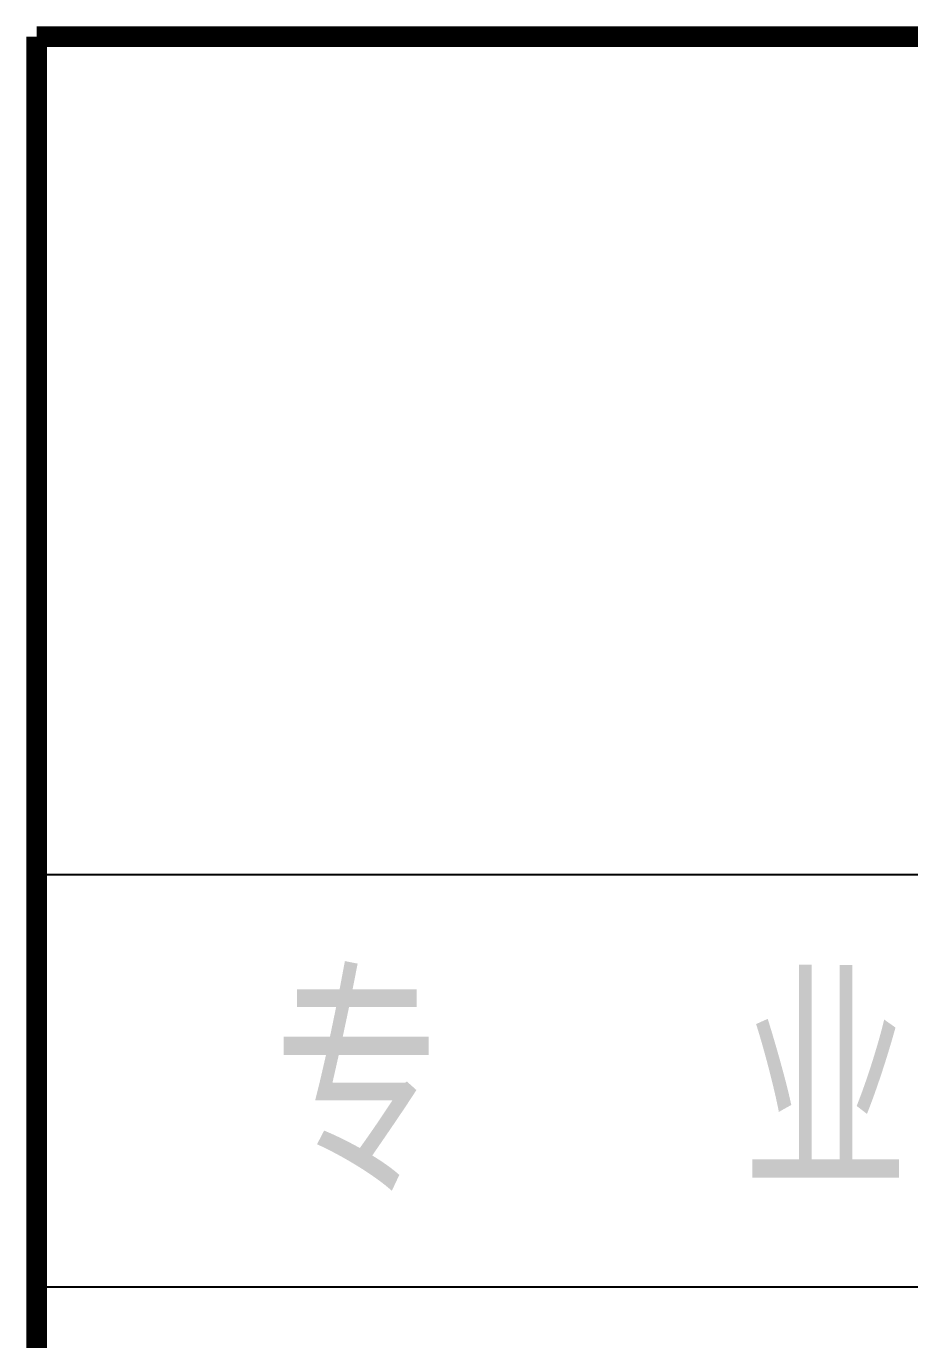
# Model space of a CAD drawing. Extents: x 31132 to 885236, y 345273 to 1212165.
# Drawn here: x 344401 to 345732, y 461315 to 463294 of the extents above; entities that cross this region are included whole.
import ezdxf

# ---------------------------------------------------------------- set-up
doc = ezdxf.new("R2010")
doc.units = 0
doc.header["$LTSCALE"] = 1000
doc.layers.add('PUB_TITLE', color=4, linetype='CONTINUOUS')
doc.layers.add('TEXT', color=7, linetype='CONTINUOUS')
doc.styles.add('TSSD_Rein', font='tssdeng.shx', dxfattribs={"width": 0.7, "bigfont": 'hztxt.shx'})

msp = doc.modelspace()

# ---------------------------------------------------------------- linework, layer by layer
at = {"layer": 'PUB_TITLE', "color": 4}
for p, q in [((344417.04, 462016.02), (358479.54, 462016.02)), ((348832.9, 461394.16), (344417.04, 461394.16))]:
    msp.add_line(p, q, dxfattribs=at)
at = {"layer": 'PUB_TITLE', "color": 4, "const_width": 31.25}
for points in [[(344417.04, 463278.55), (344417.04, 459528.55)], [(358479.54, 463278.55), (344417.04, 463278.55)]]:
    msp.add_lwpolyline(points, dxfattribs=at)

# ---------------------------------------------------------------- texts
at = {"layer": 'TEXT', "lineweight": 20, "style": 'TSSD_Rein', "width": 0.8}
msp.add_text('专   业', height=312.5, dxfattribs=at).set_placement((344775.21, 461539.78))

doc.saveas('drawing.dxf')
